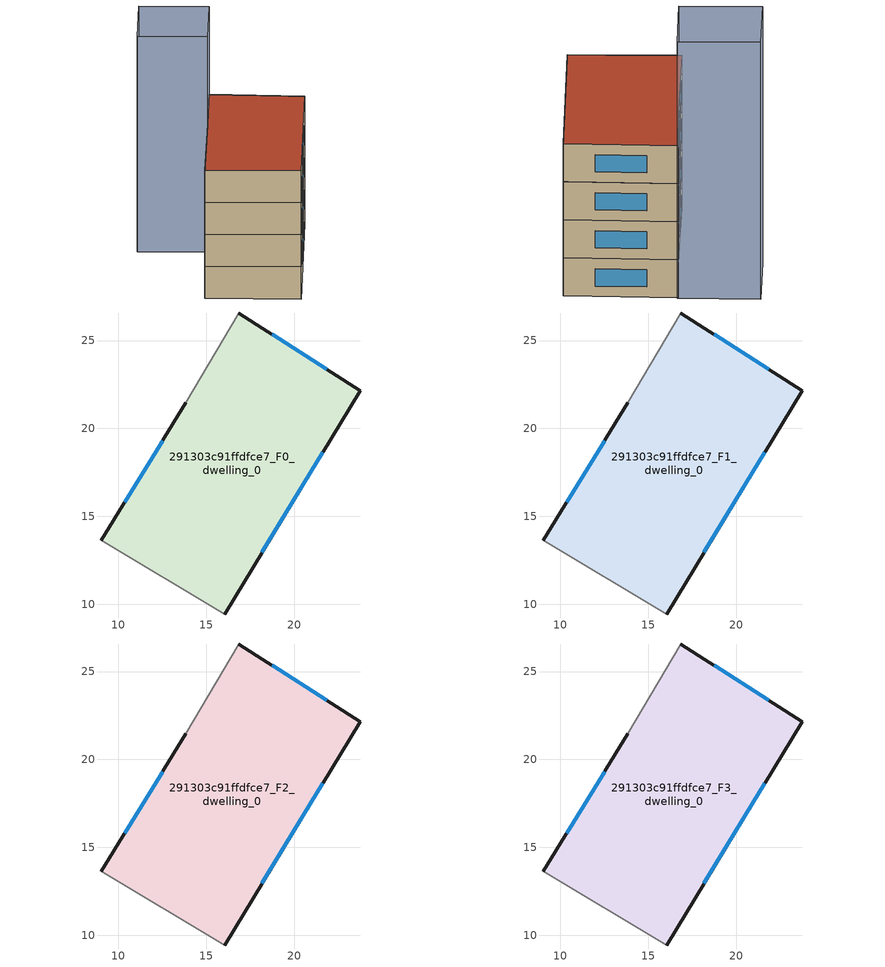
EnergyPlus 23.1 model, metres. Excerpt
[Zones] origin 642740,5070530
291303c91ffdfce7_F0_dwelling_0
 floor ground (EU_floor_Construction): 16.04,9.45 23.75,22.16 16.85,26.57 13.84,21.46 9.04,13.66 z0
 wall outside (EU_wall_Construction): 9.04,13.66 13.84,21.46 / 16.85,26.57 23.75,22.16 16.04,9.45 z0:3
 wall adiabatic (EU_wall_Construction): 16.04,9.45 9.04,13.66 / 13.84,21.46 16.85,26.57 z0:3
 window (EU_Window_Construction): 10.36,15.81 12.52,19.32 / 18.75,25.35 21.85,23.37 / 21.63,18.66 18.16,12.95 z0.83:2.17
291303c91ffdfce7_F1_dwelling_0
 floor to 291303c91ffdfce7_F0_dwelling_0 (EU_floor_Construction): 16.04,9.45 23.75,22.16 16.85,26.57 13.84,21.46 9.04,13.66 z3
 wall outside (EU_wall_Construction): 9.04,13.66 13.84,21.46 / 16.85,26.57 23.75,22.16 16.04,9.45 z3:6
 wall adiabatic (EU_wall_Construction): 16.04,9.45 9.04,13.66 / 13.84,21.46 16.85,26.57 z3:6
 window (EU_Window_Construction): 10.36,15.81 12.52,19.32 / 18.75,25.35 21.85,23.37 / 21.63,18.66 18.16,12.95 z3.83:5.17
291303c91ffdfce7_F2_dwelling_0
 floor to 291303c91ffdfce7_F1_dwelling_0 (EU_floor_Construction): 16.04,9.45 23.75,22.16 16.85,26.57 13.84,21.46 9.04,13.66 z6
 wall outside (EU_wall_Construction): 9.04,13.66 13.84,21.46 / 16.85,26.57 23.75,22.16 16.04,9.45 z6:9
 wall adiabatic (EU_wall_Construction): 16.04,9.45 9.04,13.66 / 13.84,21.46 16.85,26.57 z6:9
 window (EU_Window_Construction): 10.36,15.81 12.52,19.32 / 18.75,25.35 21.85,23.37 / 21.63,18.66 18.16,12.95 z6.83:8.17
291303c91ffdfce7_F3_dwelling_0
 floor to 291303c91ffdfce7_F2_dwelling_0 (EU_floor_Construction): 16.04,9.45 23.75,22.16 16.85,26.57 13.84,21.46 9.04,13.66 z9
 wall outside (EU_wall_Construction): 9.04,13.66 13.84,21.46 / 16.85,26.57 23.75,22.16 16.04,9.45 z9:12
 wall adiabatic (EU_wall_Construction): 16.04,9.45 9.04,13.66 / 13.84,21.46 16.85,26.57 z9:12
 window (EU_Window_Construction): 10.36,15.81 12.52,19.32 / 18.75,25.35 21.85,23.37 / 21.63,18.66 18.16,12.95 z9.83:11.17
 roof outside (EU_roof_Construction): 23.75,22.16 16.04,9.45 9.04,13.66 13.84,21.46 16.85,26.57 z12
shading: 8.74,24.57 11.84,29.67 / 11.84,29.67 16.95,26.57 / 16.95,26.57 13.84,21.46 / 13.84,21.46 8.74,24.57 z0:20.2
[Building]
EU S2 Campaign: North Axis=0; Terrain=City; Solar Distribution=FullExterior
[Site:Location]
Lyon-Bron: Latitude=45.75; Longitude=5; Time Zone=1; Elevation=198
[SizingPeriod:WeatherFileDays]
AnnualSizingPeriod: Begin Month=1; Begin Day of Month=1; End Month=12; End Day of Month=31; Day of Week for Start Day=Monday; Use Weather File Daylight Saving Period=No; Use Weather File Rain and Snow Indicators=No
[MATERIAL]
EU_InternalMass_Material: Roughness=MediumRough; Thickness=0.1; Conductivity=1; Density=1800; Specific Heat=900; Thermal Absorptance=0.9; Solar Absorptance=0.7; Visible Absorptance=0.7
[MATERIAL:NOMASS] Roughness=MediumRough; Thermal Absorptance=0.9; Solar Absorptance=0.7; Visible Absorptance=0.7
Name | Thermal Resistance
EU_wall_NoMass | 0.87146
EU_roof_NoMass | 0.842276
EU_floor_NoMass | 0.496999
[WINDOWMATERIAL:SIMPLEGLAZINGSYSTEM]
EU_Window_SimpleGlazing: UFactor=2.2525; Solar Heat Gain Coefficient=0.76; Visible Transmittance=0.76
[CONSTRUCTION]
EU_wall_Construction: EU_wall_NoMass
EU_roof_Construction: EU_roof_NoMass
EU_floor_Construction: EU_floor_NoMass
EU_InternalMass_Construction: EU_InternalMass_Material
EU_Window_Construction: EU_Window_SimpleGlazing
[ZONE] Type=1; Multiplier=1; Ceiling Height=autocalculate; Floor Area=autocalculate; Part of Total Floor Area=Yes
Name | Volume
291303c91ffdfce7_F0_dwelling_0 | 365.761
291303c91ffdfce7_F1_dwelling_0; 291303c91ffdfce7_F2_dwelling_0 | 365.76
291303c91ffdfce7_F3_dwelling_0 | 1097.28
[INTERNALMASS] Construction=EU_InternalMass_Construction; Surface Area=121.92
Name | Zone or ZoneList
291303c91ffdfce7_F0_dwelling_0_EU_InternalMass | 291303c91ffdfce7_F0_dwelling_0
291303c91ffdfce7_F1_dwelling_0_EU_InternalMass | 291303c91ffdfce7_F1_dwelling_0
291303c91ffdfce7_F2_dwelling_0_EU_InternalMass | 291303c91ffdfce7_F2_dwelling_0
291303c91ffdfce7_F3_dwelling_0_EU_InternalMass | 291303c91ffdfce7_F3_dwelling_0
[OTHEREQUIPMENT] Fuel Type=Electricity; Design Level Calculation Method=Watts/Area; Power per Zone Floor Area=1; Fraction Latent=0; Fraction Radiant=0; Fraction Lost=0; Carbon Dioxide Generation Rate=0; EndUse Subcategory=EU_Step8_InternalGains
Name | Zone or ZoneList or Space or SpaceList | Schedule
EU_Step8_InternalGain_291303c91ffdfce7_F0_dwelling_0_f000 | 291303c91ffdfce7_F0_dwelling_0 | EU_Step8_GainSchedule_291303c91ffdfce7_F0_dwelling_0_f000
EU_Step8_InternalGain_291303c91ffdfce7_F1_dwelling_0_f000 | 291303c91ffdfce7_F1_dwelling_0 | EU_Step8_GainSchedule_291303c91ffdfce7_F1_dwelling_0_f000
EU_Step8_InternalGain_291303c91ffdfce7_F2_dwelling_0_f000 | 291303c91ffdfce7_F2_dwelling_0 | EU_Step8_GainSchedule_291303c91ffdfce7_F2_dwelling_0_f000
EU_Step8_InternalGain_291303c91ffdfce7_F3_dwelling_0_f000 | 291303c91ffdfce7_F3_dwelling_0 | EU_Step8_GainSchedule_291303c91ffdfce7_F3_dwelling_0_f000
[ZONEVENTILATION:DESIGNFLOWRATE] Schedule=EU_AlwaysOn; Design Flow Rate Calculation Method=AirChanges/Hour; Air Changes per Hour=0.425; Ventilation Type=Natural; Fan Pressure Rise=0; Fan Total Efficiency=1; Constant Term Coefficient=1; Temperature Term Coefficient=0; Velocity Term Coefficient=0; Velocity Squared Term Coefficient=0; Minimum Indoor Temperature=-100; Maximum Indoor Temperature=100; Delta Temperature=-100; Minimum Outdoor Temperature=-100; Maximum Outdoor Temperature=100; Maximum Wind Speed=40
Name | Zone or ZoneList or Space or SpaceList
EU_ConstantAir_291303c91ffdfce7_F0_dwelling_0 | 291303c91ffdfce7_F0_dwelling_0
EU_ConstantAir_291303c91ffdfce7_F1_dwelling_0 | 291303c91ffdfce7_F1_dwelling_0
EU_ConstantAir_291303c91ffdfce7_F2_dwelling_0 | 291303c91ffdfce7_F2_dwelling_0
EU_ConstantAir_291303c91ffdfce7_F3_dwelling_0 | 291303c91ffdfce7_F3_dwelling_0
[HVACTEMPLATE:THERMOSTAT] Constant Heating Setpoint=20; Constant Cooling Setpoint=50
EU_HeatOnly_291303c91ffdfce7_F0_dwelling_0; EU_HeatOnly_291303c91ffdfce7_F1_dwelling_0; EU_HeatOnly_291303c91ffdfce7_F2_dwelling_0; EU_HeatOnly_291303c91ffdfce7_F3_dwelling_0
[HVACTEMPLATE:ZONE:IDEALLOADSAIRSYSTEM] System Availability Schedule=EU_AlwaysOn; Maximum Heating Supply Air Temperature=50; Minimum Cooling Supply Air Temperature=13; Maximum Heating Supply Air Humidity Ratio=0.0156; Minimum Cooling Supply Air Humidity Ratio=0.0077; Heating Limit=NoLimit; Cooling Limit=NoLimit; Heating Availability Schedule=EU_AlwaysOn; Cooling Availability Schedule=EU_CoolingOff; Dehumidification Control Type=ConstantSensibleHeatRatio; Cooling Sensible Heat Ratio=0.7; Dehumidification Setpoint=60; Humidification Control Type=None; Humidification Setpoint=30; Outdoor Air Method=None; Outdoor Air Flow Rate per Person=0.00944; Outdoor Air Flow Rate per Zone Floor Area=0; Outdoor Air Flow Rate per Zone=0; Demand Controlled Ventilation Type=None; Outdoor Air Economizer Type=NoEconomizer; Heat Recovery Type=None; Sensible Heat Recovery Effectiveness=0.7; Latent Heat Recovery Effectiveness=0.65
Name | Template Thermostat
291303c91ffdfce7_F0_dwelling_0 | EU_HeatOnly_291303c91ffdfce7_F0_dwelling_0
291303c91ffdfce7_F1_dwelling_0 | EU_HeatOnly_291303c91ffdfce7_F1_dwelling_0
291303c91ffdfce7_F2_dwelling_0 | EU_HeatOnly_291303c91ffdfce7_F2_dwelling_0
291303c91ffdfce7_F3_dwelling_0 | EU_HeatOnly_291303c91ffdfce7_F3_dwelling_0
[SIZING:ZONE] Zone Cooling Design Supply Air Temperature Input Method=SupplyAirTemperature; Zone Cooling Design Supply Air Temperature=13; Zone Heating Design Supply Air Temperature Input Method=SupplyAirTemperature; Zone Heating Design Supply Air Temperature=50; Zone Cooling Design Supply Air Humidity Ratio=0.008; Zone Heating Design Supply Air Humidity Ratio=0.008; Cooling Design Air Flow Method=DesignDay; Cooling Design Air Flow Rate=0; Cooling Minimum Air Flow per Zone Floor Area=0.000762; Cooling Minimum Air Flow=0; Cooling Minimum Air Flow Fraction=0.2; Heating Design Air Flow Method=DesignDay; Heating Design Air Flow Rate=0; Heating Maximum Air Flow per Zone Floor Area=0.002032; Heating Maximum Air Flow=0.141576; Heating Maximum Air Flow Fraction=0.3; Account for Dedicated Outdoor Air System=No; Dedicated Outdoor Air System Control Strategy=NeutralSupplyAir; Dedicated Outdoor Air Low Setpoint Temperature for Design=autosize; Dedicated Outdoor Air High Setpoint Temperature for Design=autosize; Zone Load Sizing Method=Sensible Load Only No Latent Load; Zone Latent Cooling Design Supply Air Humidity Ratio Input Method=HumidityRatioDifference; Zone Cooling Design Supply Air Humidity Ratio Difference=0.005; Zone Latent Heating Design Supply Air Humidity Ratio Input Method=HumidityRatioDifference; Zone Humidification Design Supply Air Humidity Ratio Difference=0.005
291303c91ffdfce7_F0_dwelling_0; 291303c91ffdfce7_F1_dwelling_0; 291303c91ffdfce7_F2_dwelling_0; 291303c91ffdfce7_F3_dwelling_0
[SCHEDULE:CONSTANT]
Name | Hourly Value
EU_AlwaysOn | 1
EU_CoolingOff | 0
[SCHEDULE:FILE] Column Number=1; Rows to Skip at Top=0; Number of Hours of Data=8760; Column Separator=Comma; Interpolate to Timestep=No; Minutes per Item=60; Adjust Schedule for Daylight Savings=Yes
Name | File
EU_Step8_GainSchedule_291303c91ffdfce7_F0_dwelling_0_f000 | ../../schedules/291303c91ffdfce7/291303c91ffdfce7_F0_dwelling_0_f000_gain.csv
EU_Step8_GainSchedule_291303c91ffdfce7_F1_dwelling_0_f000 | ../../schedules/291303c91ffdfce7/291303c91ffdfce7_F1_dwelling_0_f000_gain.csv
EU_Step8_GainSchedule_291303c91ffdfce7_F2_dwelling_0_f000 | ../../schedules/291303c91ffdfce7/291303c91ffdfce7_F2_dwelling_0_f000_gain.csv
EU_Step8_GainSchedule_291303c91ffdfce7_F3_dwelling_0_f000 | ../../schedules/291303c91ffdfce7/291303c91ffdfce7_F3_dwelling_0_f000_gain.csv
